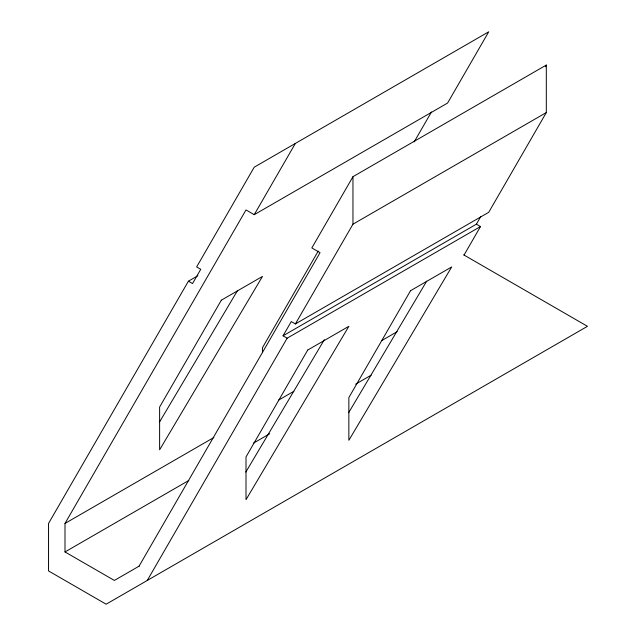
<?xml version="1.0" encoding="UTF-8"?>
<svg xmlns="http://www.w3.org/2000/svg" width="636" height="636" viewBox="0 0 636 636"><rect width="100%" height="100%" fill="white"/><g stroke="black" fill="none" stroke-linecap="round" stroke-linejoin="round"><path stroke-width="0.95" d="M197.868 275.73L188.415 281.184L48.543 523.444L48.543 570.945L106.14 604.2L587.457 326.316L463.716 254.869M139.308 566.048L114.369 580.445L64.999 551.945L64.999 523.444L246.005 209.936L254.233 214.682L447.585 103.056L488.726 31.8L254.233 167.181L196.643 266.937L200.753 269.306L192.525 283.561L188.415 281.184M254.233 214.682L295.374 143.426M283.036 335.816L476.38 224.182L480.498 226.559L287.146 338.185L283.036 335.816L291.264 321.562L295.374 323.939L488.726 212.305L546.316 112.556L546.316 65.055L352.964 176.681L311.831 247.937L320.059 252.683L139.046 566.199M318.246 251.069L262.461 347.693L262.461 352.551M147.274 580.445L287.146 338.185M295.374 323.939L352.964 224.182L352.964 176.681M414.179 141.907L431.462 111.984M545.322 66.772L546.316 65.055M476.38 224.182L480.737 216.638M464.042 255.06L480.498 226.559M159.437 422.193L237.459 290.66M245.83 472.071L324.352 339.688M348.671 412.692L426.692 281.16M352.964 224.182L546.316 112.556M64.999 523.444L213.863 437.504M278.393 400.243L293.88 391.299M381.648 340.634L397.134 331.69M64.999 551.945L188.836 480.45M253.327 443.22L269.672 433.784M355.667 384.136L371.146 375.2M221.328 300.184L159.62 407.064L159.62 449.819L262.461 276.437L221.328 300.184M307.713 350.062L246.005 456.942L246.005 499.697L348.854 326.316L307.713 350.062M410.562 290.684L348.854 397.564L348.854 440.319L451.695 266.937L410.562 290.684"/></g></svg>
